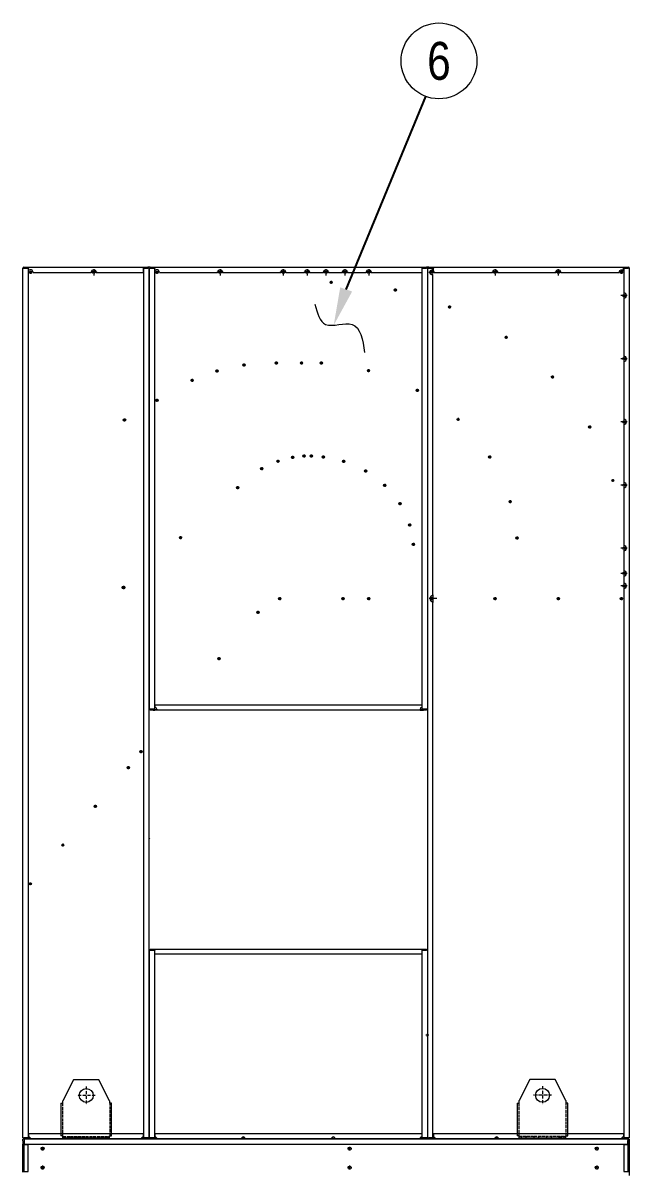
# Model space of a CAD drawing. Header units: millimetres. Extents: x -17070 to 42971, y -291348 to 40590.
# Drawn here: x -4110 to -1712, y -283669 to -279122 of the extents above; entities that cross this region are included whole.
import ezdxf
from ezdxf.enums import TextEntityAlignment as Align

# ---------------------------------------------------------------- set-up
doc = ezdxf.new("R2010")
doc.units = ezdxf.units.MM
doc.linetypes.add('DASHDOT', pattern=[18.5, 12, -3, 0.5, -3])
doc.linetypes.add('DASHED', pattern=[15, 12, -3])
doc.layers.add('냉각탑_dim', color=1, linetype='Continuous')
doc.layers.add('냉각탑_text', color=3, linetype='Continuous')
doc.styles.get("Standard").update_dxf_attribs({"font": 'arial.ttf'})

# ---------------------------------------------------------------- blocks, each defined once
blk = doc.blocks.new('457536')
at = {"color": 7, "lineweight": 5}
for p, q in [((114592.520962, 89152.297332), (114550.020962, 89069.297332)), ((114692.520962, 89152.297332), (114592.520962, 89152.297332)), ((114735.020962, 89069.297332), (114692.520962, 89152.297332)), ((114542.520962, 89059.297332), (114542.520962, 88929.797332)), ((114742.520962, 88929.797332), (114742.520962, 89059.297332)), ((114550.020962, 88922.297332), (114735.020962, 88922.297332))]:
    blk.add_line(p, q, dxfattribs=at)
at = {"color": 7, "linetype": 'DASHDOT', "lineweight": 5}
for p, q in [((114642.520962, 89126.047332), (114642.520962, 89054.547332)), ((114678.270962, 89090.297332), (114606.770962, 89090.297332))]:
    blk.add_line(p, q, dxfattribs=at)
at = {"color": 7, "lineweight": 5, "ltscale": 0.09375}
for p, q in [((114542.520962, 89059.297332), (114550.020962, 89059.297332)), ((114742.520962, 89059.297332), (114735.020962, 89059.297332)), ((114550.020962, 88929.797332), (114542.520962, 88929.797332)), ((114550.020962, 88922.297332), (114550.020962, 88929.797332)), ((114735.020962, 88929.797332), (114742.520962, 88929.797332)), ((114735.020962, 88922.297332), (114735.020962, 88929.797332))]:
    blk.add_line(p, q, dxfattribs=at)
at = {"color": 7, "linetype": 'DASHED', "lineweight": 5}
for p, q in [((114548.520962, 89059.297332), (114548.520962, 88929.797332)), ((114736.520962, 88929.797332), (114736.520962, 89059.297332)), ((114550.020962, 88928.297332), (114735.020962, 88928.297332))]:
    blk.add_line(p, q, dxfattribs=at)
at = {"color": 7, "lineweight": 5, "ltscale": 0.125}
for p, q in [((114550.020962, 89059.297332), (114550.020962, 89069.297332)), ((114735.020962, 89069.297332), (114735.020962, 89059.297332))]:
    blk.add_line(p, q, dxfattribs=at)
at = {"color": 7, "linetype": 'DASHED', "lineweight": 5, "ltscale": 0.075}
for p, q in [((114558.520962, 88928.297332), (114558.520962, 88922.297332)), ((114576.520962, 88928.297332), (114576.520962, 88922.297332)), ((114608.520962, 88928.297332), (114608.520962, 88922.297332)), ((114626.520962, 88928.297332), (114626.520962, 88922.297332)), ((114658.520962, 88928.297332), (114658.520962, 88922.297332)), ((114676.520962, 88928.297332), (114676.520962, 88922.297332)), ((114708.520962, 88928.297332), (114708.520962, 88922.297332)), ((114726.520962, 88928.297332), (114726.520962, 88922.297332))]:
    blk.add_line(p, q, dxfattribs=at)
at = {"color": 7, "lineweight": 5}
blk.add_circle((114642.520962, 89090.297332), 27.5, dxfattribs=at)

msp = doc.modelspace()

# ---------------------------------------------------------------- linework, layer by layer
at = {"color": 7, "lineweight": 20, "ltscale": 0.0875}
for p, q in [((-4110.2, -280092.1), (-4106.7, -280092.1)), ((-4088.2, -280088.6), (-4088.2, -280092.1)), ((-3634.2, -280088.6), (-3634.2, -280092.1)), ((-3612.2, -280092.1), (-3615.7, -280092.1)), ((-3610.2, -280092.1), (-3606.7, -280092.1)), ((-3588.2, -280088.6), (-3588.2, -280092.1)), ((-2532.2, -280088.6), (-2532.2, -280092.1)), ((-2510.2, -280092.1), (-2513.7, -280092.1)), ((-2508.2, -280092.1), (-2504.7, -280092.1)), ((-2486.2, -280088.6), (-2486.2, -280092.1)), ((-1734.2, -280088.6), (-1734.2, -280092.1)), ((-1712.2, -280092.1), (-1715.7, -280092.1)), ((-3610.2, -281837.1), (-3606.7, -281837.1)), ((-2510.2, -281837.1), (-2513.7, -281837.1)), ((-3610.2, -282790.1), (-3606.7, -282790.1)), ((-3588.2, -282786.6), (-3588.2, -282790.1)), ((-2532.2, -282786.6), (-2532.2, -282790.1)), ((-2510.2, -282790.1), (-2513.7, -282790.1)), ((-4110.2, -283533.1), (-4106.7, -283533.1)), ((-3612.2, -283533.1), (-3615.7, -283533.1)), ((-3610.2, -283533.1), (-3606.7, -283533.1)), ((-2510.2, -283533.1), (-2513.7, -283533.1)), ((-2508.2, -283533.1), (-2504.7, -283533.1)), ((-1712.2, -283533.1), (-1715.7, -283533.1))]:
    msp.add_line(p, q, dxfattribs=at)
at = {"color": 7, "lineweight": 20}
for p, q in [((-4110.2, -283533.1), (-4110.2, -280092.1)), ((-4090.2, -280092.1), (-4090.2, -283533.1)), ((-4088.2, -280088.6), (-3634.2, -280088.6)), ((-4070.2, -280108.6), (-3840.2, -280108.6)), ((-3820.2, -280108.6), (-3634.2, -280108.6)), ((-3632.2, -283533.1), (-3632.2, -280092.1)), ((-3612.2, -280092.1), (-3612.2, -283533.1)), ((-3610.2, -281837.1), (-3610.2, -280092.1)), ((-3590.2, -280092.1), (-3590.2, -281837.1)), ((-3588.2, -280088.6), (-2532.2, -280088.6)), ((-3570.2, -280108.6), (-3340.2, -280108.6)), ((-3320.2, -280108.6), (-3090.2, -280108.6)), ((-3070.2, -280108.6), (-2996.2, -280108.6)), ((-2976.2, -280108.6), (-2921.2, -280108.6)), ((-2901.2, -280108.6), (-2846.2, -280108.6)), ((-2826.2, -280108.6), (-2752.2, -280108.6)), ((-2732.2, -280108.6), (-2532.2, -280108.6)), ((-2530.2, -281837.1), (-2530.2, -280092.1)), ((-2510.2, -280092.1), (-2510.2, -281837.1)), ((-2508.2, -283533.1), (-2508.2, -280092.1)), ((-2488.2, -281387.6), (-2488.2, -280116.6)), ((-2486.2, -280088.6), (-1734.2, -280088.6)), ((-2483.2, -280108.6), (-2252.2, -280108.6)), ((-2232.2, -280108.6), (-2002.2, -280108.6)), ((-1982.2, -280108.6), (-1751.2, -280108.6)), ((-1732.2, -280092.1), (-1732.2, -280190.6)), ((-1712.2, -280092.1), (-1712.2, -283533.1)), ((-1732.2, -280210.6), (-1732.2, -280440.6)), ((-1732.2, -280460.6), (-1732.2, -280690.6)), ((-1732.2, -280710.6), (-1732.2, -280940.6)), ((-1732.2, -280960.6), (-1732.2, -281190.6)), ((-1732.2, -281210.6), (-1732.2, -281289.6)), ((-1732.2, -281309.6), (-1732.2, -281339.6)), ((-1732.2, -281359.6), (-1732.2, -283533.1)), ((-2488.2, -283533.1), (-2488.2, -281411.6)), ((-2530.2, -281820.6), (-3588.2, -281820.6)), ((-2526, -281840.6), (-3582, -281840.6)), ((-3610.2, -283533.1), (-3610.2, -282790.1)), ((-3590.2, -282790.1), (-3590.2, -283533.1)), ((-3588.2, -282786.6), (-2532.2, -282786.6)), ((-2530.2, -283533.1), (-2530.2, -282790.1)), ((-2510.2, -282790.1), (-2510.2, -283533.1)), ((-2532.2, -282806.6), (-3588.2, -282806.6)), ((-4088.2, -283516.6), (-3634.2, -283516.6)), ((-3588.2, -283516.6), (-2532.2, -283516.6)), ((-2486.2, -283516.6), (-1734.2, -283516.6)), ((-4110.2, -283558.6), (-1712.2, -283558.6)), ((-4110.2, -283666.6), (-4110.2, -283560.6)), ((-4107, -283560.6), (-4107, -283666.6)), ((-1716.9, -283538.6), (-4105.5, -283538.6)), ((-4105.5, -283558.6), (-1716.9, -283558.6)), ((-4090.2, -283666.6), (-4090.2, -283560.6)), ((-3641.2, -283536.6), (-4081.2, -283536.6)), ((-2920.2, -283537), (-4070.2, -283537)), ((-3245.2, -283536.6), (-3581.2, -283536.6)), ((-2889.2, -283536.6), (-3231.2, -283536.6)), ((-1752.2, -283537), (-2902.2, -283537)), ((-2539.2, -283536.6), (-2875.2, -283536.6)), ((-2243.2, -283536.6), (-2479.2, -283536.6)), ((-1991.2, -283536.6), (-2229.2, -283536.6)), ((-1741.2, -283536.6), (-1977.2, -283536.6)), ((-1732.2, -283560.6), (-1732.2, -283666.6)), ((-1715.4, -283666.6), (-1715.4, -283560.6)), ((-1712.2, -283560.6), (-1712.2, -283666.6)), ((-1712.2, -283666.6), (-1712.2, -283560.6))]:
    msp.add_line(p, q, dxfattribs=at)
at = {"color": 7, "lineweight": 20, "ltscale": 0.4625}
for p, q in [((-4106.7, -280088.6), (-4088.2, -280088.6)), ((-4088.2, -280090.6), (-4106.7, -280090.6)), ((-3634.2, -280088.6), (-3615.7, -280088.6)), ((-3615.7, -280090.6), (-3634.2, -280090.6)), ((-3606.7, -280088.6), (-3588.2, -280088.6)), ((-3588.2, -280090.6), (-3606.7, -280090.6)), ((-2532.2, -280088.6), (-2513.7, -280088.6)), ((-2513.7, -280090.6), (-2532.2, -280090.6)), ((-2504.7, -280088.6), (-2486.2, -280088.6)), ((-2486.2, -280090.6), (-2504.7, -280090.6)), ((-1734.2, -280088.6), (-1715.7, -280088.6)), ((-1715.7, -280090.6), (-1734.2, -280090.6)), ((-3606.7, -282786.6), (-3588.2, -282786.6)), ((-3588.2, -282788.6), (-3606.7, -282788.6)), ((-2532.2, -282786.6), (-2513.7, -282786.6)), ((-2513.7, -282788.6), (-2532.2, -282788.6))]:
    msp.add_line(p, q, dxfattribs=at)
at = {"color": 7, "lineweight": 20, "ltscale": 0.05}
for p, q in [((-4106.7, -280088.6), (-4106.7, -280090.6)), ((-3615.7, -280088.6), (-3615.7, -280090.6)), ((-3606.7, -280088.6), (-3606.7, -280090.6)), ((-2513.7, -280088.6), (-2513.7, -280090.6)), ((-2504.7, -280088.6), (-2504.7, -280090.6)), ((-1715.7, -280088.6), (-1715.7, -280090.6)), ((-3610.2, -280128.6), (-3612.2, -280128.6)), ((-3610.2, -280128.6), (-3612.2, -280128.6)), ((-2508.2, -280128.6), (-2510.2, -280128.6)), ((-2508.2, -280128.6), (-2510.2, -280128.6)), ((-2510.2, -281346.6), (-2508.2, -281346.6)), ((-2508.2, -281374.6), (-2510.2, -281374.6)), ((-2508.2, -281376.6), (-2510.2, -281376.6)), ((-2508.2, -281378.6), (-2510.2, -281378.6)), ((-2508.2, -281420.6), (-2510.2, -281420.6)), ((-2510.2, -281498.2), (-2508.2, -281498.2)), ((-2510.2, -281500.2), (-2508.2, -281500.2)), ((-2508.2, -281502.2), (-2510.2, -281502.2)), ((-2508.2, -281503.8), (-2510.2, -281503.8)), ((-3606.7, -281840.6), (-3606.7, -281838.6)), ((-3594.4, -281840.6), (-3594.4, -281838.6)), ((-3582, -281840.6), (-3582, -281838.6)), ((-2538.4, -281840.6), (-2538.4, -281838.6)), ((-2526, -281840.6), (-2526, -281838.6)), ((-2513.7, -281840.6), (-2513.7, -281838.6)), ((-3606.7, -282786.6), (-3606.7, -282788.6)), ((-2513.7, -282786.6), (-2513.7, -282788.6)), ((-3610.2, -283211.6), (-3612.2, -283211.6)), ((-3610.2, -283211.6), (-3612.2, -283211.6)), ((-2508.2, -283211.6), (-2510.2, -283211.6)), ((-2508.2, -283211.6), (-2510.2, -283211.6)), ((-3612.2, -283231.6), (-3610.2, -283231.6)), ((-3612.2, -283232), (-3610.2, -283232)), ((-2510.2, -283231.6), (-2508.2, -283231.6)), ((-2510.2, -283231.6), (-2508.2, -283231.6)), ((-2510.2, -283232), (-2508.2, -283232)), ((-3610.2, -283341.6), (-3612.2, -283341.6)), ((-3610.2, -283341.6), (-3612.2, -283341.6)), ((-3610.2, -283342), (-3612.2, -283342)), ((-2508.2, -283341.6), (-2510.2, -283341.6)), ((-2508.2, -283341.6), (-2510.2, -283341.6)), ((-2508.2, -283342), (-2510.2, -283342)), ((-3612.2, -283362), (-3610.2, -283362)), ((-2510.2, -283362), (-2508.2, -283362)), ((-4110.2, -283560.6), (-4110.2, -283558.6)), ((-4107, -283560.6), (-4107, -283558.6)), ((-4107, -283560.6), (-4107, -283558.6)), ((-4106.7, -283536.6), (-4106.7, -283534.6)), ((-4095.2, -283536.6), (-4095.2, -283534.6)), ((-3627.2, -283536.6), (-3627.2, -283534.6)), ((-3615.7, -283536.6), (-3615.7, -283534.6)), ((-3606.7, -283536.6), (-3606.7, -283534.6)), ((-3595.2, -283536.6), (-3595.2, -283534.6)), ((-2525.2, -283536.6), (-2525.2, -283534.6)), ((-2513.7, -283536.6), (-2513.7, -283534.6)), ((-2504.7, -283536.6), (-2504.7, -283534.6)), ((-2493.2, -283536.6), (-2493.2, -283534.6)), ((-1727.2, -283536.6), (-1727.2, -283534.6)), ((-1715.7, -283536.6), (-1715.7, -283534.6)), ((-1715.4, -283558.6), (-1715.4, -283560.6)), ((-1712.2, -283560.6), (-1712.2, -283558.6)), ((-4110.2, -283668.6), (-4110.2, -283666.6)), ((-4107, -283668.6), (-4107, -283666.6)), ((-4107, -283668.6), (-4107, -283666.6)), ((-1715.4, -283666.6), (-1715.4, -283668.6)), ((-1712.2, -283668.6), (-1712.2, -283666.6))]:
    msp.add_line(p, q, dxfattribs=at)
at = {"color": 7, "lineweight": 20, "ltscale": 0.0375}
for p, q in [((-4106.7, -280090.6), (-4106.7, -280092.1)), ((-3615.7, -280090.6), (-3615.7, -280092.1)), ((-3606.7, -280092.1), (-3606.7, -280090.6)), ((-2513.7, -280092.1), (-2513.7, -280090.6)), ((-2504.7, -280090.6), (-2504.7, -280092.1)), ((-1715.7, -280090.6), (-1715.7, -280092.1)), ((-3606.7, -281837.1), (-3606.7, -281838.6)), ((-2513.7, -281837.1), (-2513.7, -281838.6)), ((-3606.7, -282788.6), (-3606.7, -282790.1)), ((-2513.7, -282788.6), (-2513.7, -282790.1)), ((-4106.7, -283534.6), (-4106.7, -283533.1)), ((-3615.7, -283534.6), (-3615.7, -283533.1)), ((-3606.7, -283534.6), (-3606.7, -283533.1)), ((-2513.7, -283534.6), (-2513.7, -283533.1)), ((-2504.7, -283534.6), (-2504.7, -283533.1)), ((-1715.7, -283534.6), (-1715.7, -283533.1)), ((-4107, -283560.6), (-4105.5, -283560.6)), ((-1715.4, -283560.6), (-1716.9, -283560.6))]:
    msp.add_line(p, q, dxfattribs=at)
at = {"color": 7, "lineweight": 20, "ltscale": 0.4125}
for p, q in [((-4106.7, -280092.1), (-4090.2, -280092.1)), ((-3634.2, -280092.1), (-3634.2, -280108.6)), ((-3632.2, -280092.1), (-3615.7, -280092.1)), ((-3606.7, -280092.1), (-3590.2, -280092.1)), ((-2532.2, -280092.1), (-2532.2, -280108.6)), ((-2530.2, -280092.1), (-2513.7, -280092.1)), ((-2504.7, -280092.1), (-2488.2, -280092.1)), ((-1732.2, -280092.1), (-1715.7, -280092.1)), ((-3590.2, -281837.1), (-3606.7, -281837.1)), ((-2513.7, -281837.1), (-2530.2, -281837.1)), ((-3606.7, -282790.1), (-3590.2, -282790.1)), ((-3588.2, -282806.6), (-3588.2, -282790.1)), ((-2532.2, -282790.1), (-2532.2, -282806.6)), ((-2530.2, -282790.1), (-2513.7, -282790.1)), ((-4090.2, -283533.1), (-4106.7, -283533.1)), ((-3615.7, -283533.1), (-3632.2, -283533.1)), ((-3590.2, -283533.1), (-3606.7, -283533.1)), ((-2513.7, -283533.1), (-2530.2, -283533.1)), ((-2488.2, -283533.1), (-2504.7, -283533.1)), ((-1715.7, -283533.1), (-1732.2, -283533.1))]:
    msp.add_line(p, q, dxfattribs=at)
at = {"color": 7, "lineweight": 20, "ltscale": 0.2625}
for p, q in [((-4088.2, -280102.6), (-4088.2, -280092.1)), ((-3588.2, -280102.6), (-3588.2, -280092.1))]:
    msp.add_line(p, q, dxfattribs=at)
at = {"color": 7, "linetype": 'DASHDOT', "lineweight": 20, "ltscale": 0.2925}
for p, q in [((-4074.3, -280108.6), (-4086, -280108.6)), ((-3574.3, -280108.6), (-3586, -280108.6)), ((-3230.1, -280474.9), (-3241.8, -280474.9)), ((-3102.3, -280467.3), (-3114, -280467.3)), ((-3337, -280498.8), (-3348.7, -280498.8)), ((-3435, -280535.9), (-3446.7, -280535.9)), ((-3574.6, -280615.4), (-3586.3, -280615.4)), ((-3037.7, -280840.8), (-3049.4, -280840.8)), ((-3095.3, -280855.8), (-3107, -280855.8)), ((-3255.4, -280960.3), (-3267.1, -280960.3)), ((-3480.9, -281158), (-3492.6, -281158)), ((-3088.3, -281399.6), (-3100, -281399.6)), ((-3174.8, -281453.6), (-3186.5, -281453.6)), ((-3329.1, -281637.5), (-3340.8, -281637.5)), ((-3637.6, -282005.2), (-3649.3, -282005.2)), ((-3687.5, -282068.6), (-3699.2, -282068.6)), ((-3818.1, -282221.9), (-3829.8, -282221.9)), ((-3946.6, -282375.1), (-3958.3, -282375.1)), ((-4075.2, -282528.3), (-4086.9, -282528.3)), ((-2510.3, -283121.6), (-2510.3, -283133.3))]:
    msp.add_line(p, q, dxfattribs=at)
at = {"color": 7, "linetype": 'DASHDOT', "lineweight": 20, "ltscale": 0.292505}
for p, q in [((-4080.2, -280102.7), (-4080.2, -280114.4)), ((-3580.2, -280102.7), (-3580.2, -280114.4)), ((-1742.2, -280102.7), (-1742.2, -280114.4)), ((-2890.8, -280142.7), (-2890.8, -280154.4)), ((-2550.3, -280569.2), (-2550.3, -280580.9)), ((-2388.3, -280684.9), (-2388.3, -280696.6)), ((-1867.7, -280714.2), (-1867.7, -280725.9)), ((-2841.8, -280850.5), (-2841.8, -280862.2)), ((-2155.1, -281153.7), (-2155.1, -281165.4)), ((-2565.5, -281178.7), (-2565.5, -281190.4)), ((-3094.2, -281393.7), (-3094.2, -281405.4)), ((-2844.2, -281393.7), (-2844.2, -281405.4)), ((-2742.2, -281393.7), (-2742.2, -281405.4)), ((-2492.2, -281393.7), (-2492.2, -281405.4)), ((-2242.2, -281393.7), (-2242.2, -281405.4)), ((-1992.2, -281393.7), (-1992.2, -281405.4)), ((-1742.2, -281393.7), (-1742.2, -281405.4)), ((-3180.7, -281447.7), (-3180.7, -281459.4))]:
    msp.add_line(p, q, dxfattribs=at)
at = {"color": 7, "linetype": 'DASHDOT', "lineweight": 20}
for p, q in [((-3817.2, -280108.6), (-3843.2, -280108.6)), ((-3830.2, -280095.6), (-3830.2, -280121.6)), ((-3317.2, -280108.6), (-3343.2, -280108.6)), ((-3330.2, -280095.6), (-3330.2, -280121.6)), ((-3067.2, -280108.6), (-3093.2, -280108.6)), ((-3080.2, -280095.6), (-3080.2, -280121.6)), ((-2973.2, -280108.6), (-2999.2, -280108.6)), ((-2986.2, -280095.6), (-2986.2, -280121.6)), ((-2898.2, -280108.6), (-2924.2, -280108.6)), ((-2911.2, -280095.6), (-2911.2, -280121.6)), ((-2823.2, -280108.6), (-2849.2, -280108.6)), ((-2836.2, -280095.6), (-2836.2, -280121.6)), ((-2729.2, -280108.6), (-2755.2, -280108.6)), ((-2742.2, -280095.6), (-2742.2, -280121.6)), ((-2480.5, -280108.6), (-2503.9, -280108.6)), ((-2492.2, -280096.9), (-2492.2, -280120.3)), ((-2229.2, -280108.6), (-2255.2, -280108.6)), ((-2242.2, -280095.6), (-2242.2, -280121.6)), ((-1979.2, -280108.6), (-2005.2, -280108.6)), ((-1992.2, -280095.6), (-1992.2, -280121.6)), ((-1719.2, -280200.6), (-1745.2, -280200.6)), ((-1732.2, -280187.6), (-1732.2, -280213.6)), ((-1732.2, -280437.6), (-1732.2, -280463.6)), ((-1719.2, -280450.6), (-1745.2, -280450.6)), ((-1719.2, -280700.6), (-1745.2, -280700.6)), ((-1732.2, -280687.6), (-1732.2, -280713.6)), ((-1732.2, -280937.6), (-1732.2, -280963.6)), ((-1719.2, -280950.6), (-1745.2, -280950.6)), ((-1719.2, -281200.6), (-1745.2, -281200.6)), ((-1732.2, -281187.6), (-1732.2, -281213.6)), ((-1719.2, -281299.6), (-1745.2, -281299.6)), ((-1732.2, -281286.6), (-1732.2, -281312.6)), ((-1719.2, -281349.6), (-1745.2, -281349.6)), ((-1732.2, -281336.6), (-1732.2, -281362.6)), ((-2488.2, -281384), (-2488.2, -281415.2)), ((-2472.6, -281399.6), (-2503.8, -281399.6))]:
    msp.add_line(p, q, dxfattribs=at)
at = {"color": 7, "lineweight": 20, "ltscale": 0.224999}
for p, q in [((-3606.7, -280088.6), (-3615.7, -280088.6)), ((-2504.7, -280088.6), (-2513.7, -280088.6))]:
    msp.add_line(p, q, dxfattribs=at)
at = {"color": 7, "lineweight": 20, "ltscale": 0.13954}
msp.add_line((-3077.4, -280109.7), (-3083, -280109.7), dxfattribs=at)
at = {"color": 7, "lineweight": 20, "ltscale": 0.065314}
msp.add_line((-3078.9, -280111.3), (-3081.5, -280111.3), dxfattribs=at)
at = {"color": 7, "lineweight": 20, "ltscale": 0.074833}
msp.add_line((-2913.8, -280110), (-2913.8, -280107.1), dxfattribs=at)
at = {"color": 7, "lineweight": 20, "ltscale": 0.210944}
msp.add_line((-2488.2, -280100.5), (-2488.2, -280092.1), dxfattribs=at)
at = {"color": 7, "lineweight": 20, "ltscale": 0.244795}
msp.add_line((-2486.2, -280101.8), (-2486.2, -280092.1), dxfattribs=at)
at = {"color": 7, "linetype": 'DASHDOT', "lineweight": 20, "ltscale": 0.292499}
for p, q in [((-1736.3, -280108.6), (-1748, -280108.6)), ((-2631.2, -280178.4), (-2642.9, -280178.4)), ((-2637, -280172.5), (-2637, -280184.2)), ((-2416.5, -280245.2), (-2428.2, -280245.2)), ((-2422.4, -280239.3), (-2422.4, -280251)), ((-2192.4, -280366.2), (-2204.1, -280366.2)), ((-2198.3, -280360.4), (-2198.3, -280372.1)), ((-3236, -280469.1), (-3236, -280480.8)), ((-3108.2, -280461.4), (-3108.2, -280473.1)), ((-3002.3, -280467.3), (-3014, -280467.3)), ((-3008.2, -280461.4), (-3008.2, -280473.1)), ((-2923.8, -280467.3), (-2935.5, -280467.3)), ((-2929.7, -280461.4), (-2929.7, -280473.1)), ((-3440.8, -280530.1), (-3440.8, -280541.8)), ((-3342.9, -280492.9), (-3342.9, -280504.6)), ((-2737.2, -280498), (-2748.9, -280498)), ((-2743.1, -280492.2), (-2743.1, -280503.9)), ((-2009.2, -280522.4), (-2020.9, -280522.4)), ((-2015, -280516.6), (-2015, -280528.3)), ((-2544.5, -280575.1), (-2556.2, -280575.1)), ((-3580.4, -280609.6), (-3580.4, -280621.3)), ((-1861.8, -280720.1), (-1873.5, -280720.1)), ((-3101.2, -280850), (-3101.2, -280861.7)), ((-3043.5, -280835), (-3043.5, -280846.7)), ((-2992.3, -280835.3), (-3004, -280835.3)), ((-2998.2, -280829.4), (-2998.2, -280841.1)), ((-2963.8, -280835.3), (-2975.5, -280835.3)), ((-2969.7, -280829.4), (-2969.7, -280841.1)), ((-2921.8, -280832.9), (-2921.8, -280844.6)), ((-2257.6, -280839.3), (-2269.3, -280839.3)), ((-2263.4, -280833.4), (-2263.4, -280845.1)), ((-3159.8, -280885.5), (-3171.5, -280885.5)), ((-3165.7, -280879.6), (-3165.7, -280891.3)), ((-2754.6, -280888.4), (-2754.6, -280900.1)), ((-1770.4, -280932.2), (-1782.1, -280932.2)), ((-1776.2, -280926.4), (-1776.2, -280938.1)), ((-3261.2, -280954.4), (-3261.2, -280966.1)), ((-2678.7, -280945), (-2678.7, -280956.7)), ((-2618.7, -281017.7), (-2618.7, -281029.4)), ((-2176.6, -281016.3), (-2188.3, -281016.3)), ((-2182.4, -281010.4), (-2182.4, -281022.1)), ((-2573.8, -281108.7), (-2585.5, -281108.7)), ((-2579.7, -281102.9), (-2579.7, -281114.6)), ((-3486.8, -281152.2), (-3486.8, -281163.9)), ((-2149.2, -281159.6), (-2160.9, -281159.6)), ((-2559.6, -281184.6), (-2571.3, -281184.6)), ((-2838.3, -281399.6), (-2850, -281399.6)), ((-2736.3, -281399.6), (-2748, -281399.6)), ((-2486.3, -281399.6), (-2498, -281399.6)), ((-2236.3, -281399.6), (-2248, -281399.6)), ((-1986.3, -281399.6), (-1998, -281399.6)), ((-1736.3, -281399.6), (-1748, -281399.6)), ((-3335, -281631.6), (-3335, -281643.3)), ((-3643.5, -281999.3), (-3643.5, -282011)), ((-3693.4, -282062.7), (-3693.4, -282074.4)), ((-3952.5, -282369.2), (-3952.5, -282380.9)), ((-2504.5, -283127.4), (-2516.2, -283127.4))]:
    msp.add_line(p, q, dxfattribs=at)
at = {"color": 7, "lineweight": 20, "ltscale": 0.309422}
msp.add_line((-1734.2, -280104.4), (-1734.2, -280092.1), dxfattribs=at)
at = {"lineweight": 20}
for p in [(-1715.7, -280088.6), (-1712.2, -280092.1)]:
    msp.add_line(p, (-1712.2, -280088.6), dxfattribs=at)
at = {"color": 7, "linetype": 'DASHDOT', "lineweight": 20, "ltscale": 0.292502}
for p, q in [((-2884.9, -280148.6), (-2896.6, -280148.6)), ((-2382.5, -280690.8), (-2394.2, -280690.8)), ((-2916, -280838.8), (-2927.7, -280838.8)), ((-2836, -280856.3), (-2847.7, -280856.3)), ((-2748.8, -280894.3), (-2760.5, -280894.3)), ((-2672.8, -280950.9), (-2684.5, -280950.9)), ((-2612.8, -281023.5), (-2624.5, -281023.5)), ((-3824, -282216), (-3824, -282227.7)), ((-4081.1, -282522.4), (-4081.1, -282534.1))]:
    msp.add_line(p, q, dxfattribs=at)
at = {"color": 7, "lineweight": 20, "ltscale": 0.05367}
for p, q in [((-2510.2, -280189.5), (-2508.2, -280190.2)), ((-2508.2, -280233.2), (-2510.2, -280232.4))]:
    msp.add_line(p, q, dxfattribs=at)
at = {"color": 7, "lineweight": 20, "ltscale": 0.057149}
for p, q in [((-2510.2, -280574.5), (-2508.2, -280575.6)), ((-2508.2, -280621.3), (-2510.2, -280620.2))]:
    msp.add_line(p, q, dxfattribs=at)
at = {"color": 7, "lineweight": 20, "ltscale": 0.058406}
for p, q in [((-3612.2, -280611.2), (-3610.2, -280610)), ((-3610.2, -280656.8), (-3612.2, -280658)), ((-3610.2, -280656.8), (-3612.2, -280658))]:
    msp.add_line(p, q, dxfattribs=at)
at = {"color": 7, "linetype": 'DASHDOT', "lineweight": 20, "ltscale": 0.325}
for p, q in [((-3702.3, -280692.9), (-3715.3, -280692.9)), ((-3708.8, -280686.4), (-3708.8, -280699.4)), ((-3712.3, -281349.3), (-3712.3, -281362.3)), ((-3705.8, -281355.8), (-3718.8, -281355.8))]:
    msp.add_line(p, q, dxfattribs=at)
at = {"color": 7, "lineweight": 20, "ltscale": 0.066501}
for p, q in [((-3610.2, -281239.7), (-3612.2, -281241.4)), ((-3610.2, -281292.9), (-3612.2, -281294.6)), ((-3610.2, -281292.9), (-3612.2, -281294.6))]:
    msp.add_line(p, q, dxfattribs=at)
at = {"color": 7, "linetype": 'DASHDOT', "lineweight": 20, "ltscale": 0.195}
for p, q in [((-3176.8, -281453.6), (-3184.6, -281453.6)), ((-3331, -281637.4), (-3338.8, -281637.4)), ((-3639.6, -282005.1), (-3647.4, -282005.1)), ((-3691.5, -282068.6), (-3699.3, -282068.6)), ((-3820.1, -282221.8), (-3827.9, -282221.8)), ((-3948.6, -282375), (-3956.4, -282375)), ((-4077.2, -282528.2), (-4085, -282528.2))]:
    msp.add_line(p, q, dxfattribs=at)
at = {"color": 7, "linetype": 'DASHDOT', "lineweight": 20, "ltscale": 0.195001}
for p, q in [((-3180.7, -281449.7), (-3180.7, -281457.5)), ((-3334.9, -281633.5), (-3334.9, -281641.3)), ((-3643.5, -282001.2), (-3643.5, -282009)), ((-3952.5, -282371.1), (-3952.5, -282378.9)), ((-4081.1, -282524.3), (-4081.1, -282532.1))]:
    msp.add_line(p, q, dxfattribs=at)
at = {"color": 7, "lineweight": 20, "ltscale": 0.307899}
for p, q in [((-3606.7, -281838.6), (-3594.4, -281838.6)), ((-3594.4, -281840.6), (-3606.7, -281840.6)), ((-2526, -281838.6), (-2513.7, -281838.6)), ((-2513.7, -281840.6), (-2526, -281840.6))]:
    msp.add_line(p, q, dxfattribs=at)
at = {"color": 7, "lineweight": 20, "ltscale": 0.154601}
for p, q in [((-3594.4, -281838.6), (-3582, -281838.6)), ((-3594.4, -281840.6), (-3588.2, -281840.6)), ((-3582, -281840.6), (-3588.2, -281840.6)), ((-2538.4, -281838.6), (-2532.2, -281838.6)), ((-2538.4, -281840.6), (-2532.2, -281840.6)), ((-2532.2, -281838.6), (-2526, -281838.6)), ((-2532.2, -281840.6), (-2526, -281840.6))]:
    msp.add_line(p, q, dxfattribs=at)
at = {"color": 7, "lineweight": 20, "ltscale": 0.2375}
for p, q in [((-3588.2, -281820.6), (-3588.2, -281830.1)), ((-2532.2, -281820.6), (-2532.2, -281830.1))]:
    msp.add_line(p, q, dxfattribs=at)
at = {"color": 7, "linetype": 'DASHDOT', "lineweight": 20, "ltscale": 0.194998}
for p, q in [((-3695.4, -282064.7), (-3695.4, -282072.5)), ((-3824, -282217.9), (-3824, -282225.7))]:
    msp.add_line(p, q, dxfattribs=at)
at = {"color": 7, "lineweight": 20, "ltscale": 0.050782}
msp.add_line((-3609.1, -282348.5), (-3608.8, -282346.5), dxfattribs=at)
at = {"color": 7, "lineweight": 20, "ltscale": 0.319497}
for p, q in [((-4088.2, -283516.6), (-4088.2, -283529.3)), ((-3634.2, -283516.6), (-3634.2, -283529.3)), ((-3588.2, -283516.6), (-3588.2, -283529.3)), ((-2532.2, -283516.6), (-2532.2, -283529.3)), ((-2486.2, -283516.6), (-2486.2, -283529.3)), ((-1734.2, -283516.6), (-1734.2, -283529.3))]:
    msp.add_line(p, q, dxfattribs=at)
at = {"color": 7, "lineweight": 20, "ltscale": 0.1175}
for p, q in [((-4105.5, -283538.6), (-4110.2, -283538.6)), ((-4105.5, -283538.6), (-4105.5, -283543.3)), ((-1712.2, -283538.6), (-1716.9, -283538.6)), ((-1716.9, -283538.6), (-1716.9, -283543.3)), ((-4110.2, -283666.6), (-4105.5, -283666.6)), ((-1712.2, -283666.6), (-1716.9, -283666.6))]:
    msp.add_line(p, q, dxfattribs=at)
at = {"color": 7, "lineweight": 20, "ltscale": 0.16}
for p, q in [((-4110.2, -283545), (-4110.2, -283538.6)), ((-1712.2, -283538.6), (-1712.2, -283545))]:
    msp.add_line(p, q, dxfattribs=at)
at = {"color": 7, "lineweight": 20, "ltscale": 0.34}
for p, q in [((-4110.2, -283545), (-4110.2, -283558.6)), ((-1712.2, -283558.6), (-1712.2, -283545))]:
    msp.add_line(p, q, dxfattribs=at)
at = {"color": 7, "lineweight": 20, "ltscale": 0.08}
for p, q in [((-4110.2, -283560.6), (-4107, -283560.6)), ((-1715.4, -283560.6), (-1712.2, -283560.6)), ((-4107, -283666.6), (-4110.2, -283666.6)), ((-1712.2, -283666.6), (-1715.4, -283666.6))]:
    msp.add_line(p, q, dxfattribs=at)
at = {"color": 7, "lineweight": 20, "ltscale": 0.2875}
for p, q in [((-4106.7, -283534.6), (-4095.2, -283534.6)), ((-4095.2, -283536.6), (-4106.7, -283536.6)), ((-3627.2, -283534.6), (-3615.7, -283534.6)), ((-3615.7, -283536.6), (-3627.2, -283536.6)), ((-3606.7, -283534.6), (-3595.2, -283534.6)), ((-3595.2, -283536.6), (-3606.7, -283536.6)), ((-2525.2, -283534.6), (-2513.7, -283534.6)), ((-2513.7, -283536.6), (-2525.2, -283536.6)), ((-2504.7, -283534.6), (-2493.2, -283534.6)), ((-2493.2, -283536.6), (-2504.7, -283536.6)), ((-1727.2, -283534.6), (-1715.7, -283534.6)), ((-1715.7, -283536.6), (-1727.2, -283536.6))]:
    msp.add_line(p, q, dxfattribs=at)
at = {"color": 7, "lineweight": 20, "ltscale": 0.3825}
for p, q in [((-4105.5, -283543.3), (-4105.5, -283558.6)), ((-4090.2, -283560.6), (-4105.5, -283560.6)), ((-1716.9, -283560.6), (-1732.2, -283560.6)), ((-1716.9, -283558.6), (-1716.9, -283543.3)), ((-4105.5, -283666.6), (-4090.2, -283666.6)), ((-1732.2, -283666.6), (-1716.9, -283666.6))]:
    msp.add_line(p, q, dxfattribs=at)
at = {"color": 7, "lineweight": 20, "ltscale": 0.175}
for p, q in [((-4095.2, -283534.6), (-4088.2, -283534.6)), ((-4095.2, -283536.6), (-4088.2, -283536.6)), ((-4081.2, -283536.6), (-4088.2, -283536.6)), ((-3641.2, -283536.6), (-3634.2, -283536.6)), ((-3634.2, -283534.6), (-3627.2, -283534.6)), ((-3634.2, -283536.6), (-3627.2, -283536.6)), ((-3595.2, -283534.6), (-3588.2, -283534.6)), ((-3595.2, -283536.6), (-3588.2, -283536.6)), ((-3581.2, -283536.6), (-3588.2, -283536.6)), ((-3231.2, -283536.6), (-3245.2, -283536.6)), ((-2889.2, -283536.6), (-2882.2, -283536.6)), ((-2882.2, -283536.6), (-2875.2, -283536.6)), ((-2539.2, -283536.6), (-2532.2, -283536.6)), ((-2532.2, -283534.6), (-2525.2, -283534.6)), ((-2532.2, -283536.6), (-2525.2, -283536.6)), ((-2493.2, -283534.6), (-2486.2, -283534.6)), ((-2493.2, -283536.6), (-2486.2, -283536.6)), ((-2479.2, -283536.6), (-2486.2, -283536.6)), ((-2243.2, -283536.6), (-2236.2, -283536.6)), ((-2229.2, -283536.6), (-2236.2, -283536.6)), ((-1991.2, -283536.6), (-1977.2, -283536.6)), ((-1741.2, -283536.6), (-1727.2, -283536.6)), ((-1734.2, -283534.6), (-1727.2, -283534.6))]:
    msp.add_line(p, q, dxfattribs=at)
at = {"color": 7, "lineweight": 20, "ltscale": 0.164795}
for p, q in [((-4081.6, -283534.6), (-4088.2, -283534.6)), ((-3640.8, -283534.6), (-3634.2, -283534.6)), ((-3581.6, -283534.6), (-3588.2, -283534.6)), ((-3238.2, -283534.6), (-3244.8, -283534.6)), ((-3231.6, -283534.6), (-3238.2, -283534.6)), ((-2888.8, -283534.6), (-2882.2, -283534.6)), ((-2882.2, -283534.6), (-2875.6, -283534.6)), ((-2538.8, -283534.6), (-2532.2, -283534.6)), ((-2479.6, -283534.6), (-2486.2, -283534.6)), ((-2242.8, -283534.6), (-2236.2, -283534.6)), ((-2229.6, -283534.6), (-2236.2, -283534.6)), ((-1990.8, -283534.6), (-1984.2, -283534.6)), ((-1984.2, -283534.6), (-1977.6, -283534.6)), ((-1740.8, -283534.6), (-1734.2, -283534.6))]:
    msp.add_line(p, q, dxfattribs=at)
at = {"color": 7, "lineweight": 20, "ltscale": 0.04}
for p, q in [((-4070.2, -283538.6), (-4070.2, -283537)), ((-2920.2, -283538.6), (-2920.2, -283537)), ((-2902.2, -283538.6), (-2902.2, -283537)), ((-1752.2, -283538.6), (-1752.2, -283537))]:
    msp.add_line(p, q, dxfattribs=at)
at = {"color": 7, "linetype": 'DASHDOT', "lineweight": 20, "ltscale": 0.39}
for p, q in [((-4024.9, -283576.1), (-4040.5, -283576.1)), ((-4032.7, -283568.3), (-4032.7, -283583.9)), ((-2817.7, -283568.3), (-2817.7, -283583.9)), ((-1839.7, -283568.3), (-1839.7, -283583.9)), ((-4024.9, -283651.1), (-4040.5, -283651.1)), ((-4032.7, -283643.3), (-4032.7, -283658.9)), ((-2817.7, -283643.3), (-2817.7, -283658.9)), ((-1839.7, -283643.3), (-1839.7, -283658.9))]:
    msp.add_line(p, q, dxfattribs=at)
at = {"color": 7, "lineweight": 20, "ltscale": 0.45}
msp.add_line((-2920.2, -283537), (-2902.2, -283537), dxfattribs=at)
at = {"color": 7, "linetype": 'DASHDOT', "lineweight": 20, "ltscale": 0.389999}
for p, q in [((-2809.9, -283576.1), (-2825.5, -283576.1)), ((-2809.9, -283651.1), (-2825.5, -283651.1))]:
    msp.add_line(p, q, dxfattribs=at)
at = {"color": 7, "linetype": 'DASHDOT', "lineweight": 20, "ltscale": 0.389996}
for p, q in [((-1831.9, -283576.1), (-1847.5, -283576.1)), ((-1831.9, -283651.1), (-1847.5, -283651.1))]:
    msp.add_line(p, q, dxfattribs=at)
at = {"color": 7, "lineweight": 20, "ltscale": 0.010005}
for p, q in [((-1847.2, -283537), (-1847.2, -283536.6)), ((-1796.7, -283537), (-1796.7, -283536.6)), ((-1782.7, -283537), (-1782.7, -283536.6))]:
    msp.add_line(p, q, dxfattribs=at)
at = {"color": 7, "lineweight": 20, "ltscale": 0.250004}
msp.add_line((-1742.2, -283537), (-1752.2, -283537), dxfattribs=at)
at = {"color": 7, "lineweight": 20, "ltscale": 0.25}
msp.add_line((-1732.2, -283537), (-1742.2, -283537), dxfattribs=at)
at = {"color": 7, "lineweight": 20, "ltscale": 0.01}
msp.add_line((-1732.2, -283537), (-1732.2, -283536.6), dxfattribs=at)
at = {"color": 7, "lineweight": 20, "ltscale": 0.39}
for p, q in [((-1712.2, -283545), (-1712.2, -283560.6)), ((-1712.2, -283666.6), (-1712.2, -283682.2))]:
    msp.add_line(p, q, dxfattribs=at)
at = {"color": 7, "lineweight": 20, "ltscale": 0.000462809}
msp.add_line((-1712.2, -283548.1), (-1712.2, -283548.1), dxfattribs=at)
at = {"color": 7, "lineweight": 20}
for centre, radius in [((-4080.2, -280108.6), 4.5), ((-4080.2, -280108.6), 3), ((-3830.2, -280108.6), 4.5), ((-3830.2, -280108.6), 3), ((-3580.2, -280108.6), 4.5), ((-3580.2, -280108.6), 3), ((-3330.2, -280108.6), 4.5), ((-3330.2, -280108.6), 3), ((-3080.2, -280108.6), 4.5), ((-3080.2, -280108.6), 3), ((-2986.2, -280108.6), 4.5), ((-2986.2, -280108.6), 3), ((-2911.2, -280108.6), 4.5), ((-2911.2, -280108.6), 3), ((-2836.2, -280108.6), 4.5), ((-2836.2, -280108.6), 3.3), ((-2742.2, -280108.6), 4.5), ((-2742.2, -280108.6), 3), ((-2492.2, -280108.6), 4.5), ((-2492.2, -280108.6), 3), ((-2242.2, -280108.6), 4.5), ((-2242.2, -280108.6), 3), ((-1992.2, -280108.6), 4.5), ((-1992.2, -280108.6), 3), ((-1742.2, -280108.6), 4.5), ((-1742.2, -280108.6), 3), ((-2890.8, -280148.6), 4.5), ((-2890.8, -280148.6), 3), ((-2637, -280178.4), 4.5), ((-2637, -280178.4), 3), ((-1732.2, -280200.6), 4.5), ((-1732.2, -280200.6), 3), ((-2422.4, -280245.2), 4.5), ((-2422.4, -280245.2), 3), ((-2198.3, -280366.2), 4.5), ((-2198.3, -280366.2), 3), ((-3236, -280474.9), 4.5), ((-3236, -280474.9), 3), ((-3108.2, -280467.3), 4.5), ((-3108.2, -280467.3), 3), ((-3008.2, -280467.3), 4.5), ((-3008.2, -280467.3), 3), ((-2929.7, -280467.3), 4.5), ((-2929.7, -280467.3), 3), ((-1732.2, -280450.6), 4.5), ((-1732.2, -280450.6), 3), ((-3440.8, -280535.9), 4.5), ((-3342.9, -280498.8), 4.5), ((-3342.9, -280498.8), 3), ((-2743.1, -280498), 4.5), ((-2743.1, -280498), 3), ((-2015, -280522.4), 4.5), ((-2015, -280522.4), 3), ((-3440.8, -280535.9), 3), ((-2550.3, -280575.1), 4.5), ((-2550.3, -280575.1), 3), ((-3580.4, -280615.4), 4.5), ((-3580.4, -280615.4), 3), ((-3708.8, -280692.9), 5), ((-3708.8, -280692.9), 3), ((-2388.3, -280690.8), 4.5), ((-2388.3, -280690.8), 3), ((-1732.2, -280700.6), 4.5), ((-1732.2, -280700.6), 3), ((-1867.7, -280720.1), 4.5), ((-1867.7, -280720.1), 3), ((-3043.5, -280840.8), 4.5), ((-3043.5, -280840.8), 3), ((-2998.2, -280835.3), 4.5), ((-2998.2, -280835.3), 3), ((-2969.7, -280835.3), 4.5), ((-2969.7, -280835.3), 3), ((-2921.8, -280838.8), 4.5), ((-2921.8, -280838.8), 3), ((-2263.4, -280839.3), 4.5), ((-2263.4, -280839.3), 3), ((-3165.7, -280885.5), 4.5), ((-3165.7, -280885.5), 3), ((-3101.2, -280855.8), 4.5), ((-3101.2, -280855.8), 3), ((-2841.8, -280856.3), 4.5), ((-2841.8, -280856.3), 3), ((-2754.6, -280894.3), 4.5), ((-2754.6, -280894.3), 3), ((-1776.2, -280932.2), 4.5), ((-1776.2, -280932.2), 3), ((-3261.2, -280960.3), 4.5), ((-3261.2, -280960.3), 3), ((-2678.7, -280950.9), 4.5), ((-2678.7, -280950.9), 3), ((-1732.2, -280950.6), 4.5), ((-2618.7, -281023.5), 4.5), ((-2618.7, -281023.5), 3), ((-2182.4, -281016.3), 4.5), ((-2182.4, -281016.3), 3), ((-2579.7, -281108.7), 4.5), ((-2579.7, -281108.7), 3), ((-3486.8, -281158), 4.5), ((-3486.8, -281158), 3), ((-2155.1, -281159.6), 4.5), ((-2155.1, -281159.6), 3), ((-2565.5, -281184.6), 4.5), ((-2565.5, -281184.6), 3), ((-1732.2, -281200.6), 4.5), ((-1732.2, -281299.6), 4.5), ((-1732.2, -281299.6), 3), ((-3712.3, -281355.8), 5), ((-1732.2, -281349.6), 4.5), ((-1732.2, -281349.6), 3), ((-3712.3, -281355.8), 3), ((-3094.2, -281399.6), 4.5), ((-2844.2, -281399.6), 4.5), ((-2742.2, -281399.6), 4.5), ((-2492.2, -281399.6), 4.5), ((-2242.2, -281399.6), 4.5), ((-1992.2, -281399.6), 4.5), ((-1742.2, -281399.6), 4.5), ((-3094.2, -281399.6), 3), ((-2844.2, -281399.6), 3), ((-2742.2, -281399.6), 3), ((-2492.2, -281399.6), 3), ((-2242.2, -281399.6), 3), ((-1992.2, -281399.6), 3), ((-1742.2, -281399.6), 3), ((-3180.7, -281453.6), 4.5), ((-3180.7, -281453.6), 3), ((-3335, -281637.5), 4.5), ((-3334.9, -281637.4), 3), ((-3643.5, -282005.2), 4.5), ((-3643.5, -282005.1), 3), ((-3693.4, -282068.6), 4.5), ((-3824, -282221.9), 4.5), ((-3824, -282221.8), 3), ((-3952.5, -282375.1), 4.5), ((-3952.5, -282375), 3), ((-4081.1, -282528.3), 4.5), ((-4081.1, -282528.2), 3), ((-4032.7, -283576.1), 6), ((-4032.7, -283576.1), 4.5), ((-2817.7, -283576.1), 6), ((-1839.7, -283576.1), 6), ((-4032.7, -283651.1), 6), ((-4032.7, -283651.1), 4.5), ((-2817.7, -283651.1), 6), ((-1839.7, -283651.1), 6)]:
    msp.add_circle(centre, radius, dxfattribs=at)
for centre, radius, start, end in [((-4106.7, -280092.1), 3.5, 90, 180), ((-4106.7, -280092.1), 1.5, 90, 180), ((-4080.2, -280108.6), 10, 0, 143.1301), ((-3830.2, -280108.6), 10, 0, 180), ((-3580.2, -280108.6), 10, 0, 143.1301), ((-3330.2, -280108.6), 10, 0, 180), ((-3080.2, -280108.6), 10, 0, 180), ((-2986.2, -280108.6), 10, 0, 180), ((-2911.2, -280108.6), 10, 0, 180), ((-2836.2, -280108.6), 10, 0, 180), ((-2742.2, -280108.6), 10, 0, 180), ((-2492.2, -280108.6), 9, 63.6122, 296.3878), ((-2492.2, -280108.6), 9, 0, 48.1897), ((-2242.2, -280108.6), 10, 0, 180), ((-1992.2, -280108.6), 10, 0, 180), ((-1742.2, -280108.6), 9, 27.266, 180), ((-1715.7, -280092.1), 3.5, 0, 90), ((-1715.7, -280092.1), 1.5, 0, 90), ((-1715.7, -280125.1), 3.5, 359.7619, 0), ((-1715.7, -280134.1), 3.5, 0, 0.2381), ((-1732.2, -280200.6), 10, 270, 90), ((-1732.2, -280450.6), 10, 270, 90), ((-1732.2, -280700.6), 10, 270, 90), ((-1732.2, -280950.6), 10, 270, 90), ((-1732.2, -281200.6), 10, 270, 90), ((-1732.2, -281299.6), 10, 270, 90), ((-1715.7, -281267.1), 3.5, 359.762, 0), ((-1715.7, -281276.1), 3.5, 0, 0.238), ((-1732.2, -281349.6), 10, 270, 90), ((-2488.2, -281399.6), 12, 90, 270), ((-1715.7, -281373.1), 3.5, 359.762, 0), ((-1715.7, -281382.1), 3.5, 0, 0.2381), ((-1715.7, -281417.1), 3.5, 359.7619, 0), ((-3588.2, -281837.1), 7, 0, 90), ((-2532.2, -281837.1), 7, 90, 180), ((-3695.4, -282068.6), 3, 235.822, 127.0122), ((-2510.3, -283127.4), 4.5, 61.1523, 87.8201), ((-2510.3, -283127.4), 3, 43.6368, 86.7288), ((-2510.3, -283127.4), 3, 273.2712, 316.3632), ((-2510.3, -283127.4), 4.5, 272.1799, 298.8477), ((-4088.2, -283536.3), 7, 27.9406, 90), ((-3634.2, -283536.3), 7, 90, 152.0594), ((-3588.2, -283536.3), 7, 27.9406, 90), ((-3238.2, -283536.3), 7, 27.9406, 152.0594), ((-2882.2, -283536.3), 7, 27.9406, 152.0594), ((-2532.2, -283536.3), 7, 90, 152.0594), ((-2486.2, -283536.3), 7, 27.9406, 90), ((-2236.2, -283536.3), 7, 27.9406, 152.0594), ((-1984.2, -283536.3), 7, 27.9406, 152.0594), ((-1734.2, -283536.3), 7, 90, 152.0594)]:
    msp.add_arc(centre, radius, start, end, dxfattribs=at)
for points, knots in [([(-3581.2, -281837.1), (-3581.2, -281837.6), (-3581.2, -281838.1), (-3581.2, -281838.7), (-3581.3, -281839.5), (-3581.5, -281840.2), (-3581.6, -281840.4), (-3581.8, -281840.5), (-3581.9, -281840.5), (-3582, -281840.5), (-3582, -281840.6), (-3582, -281840.6)], [0, 0, 0, 0, 0, 0, 5.016208, 5.016208, 5.016208, 8.965092, 8.965092, 8.965092, 9.470029, 9.470029, 9.470029, 9.470029, 9.470029, 9.470029]), ([(-3581.2, -281837.1), (-3581.2, -281837.5), (-3581.2, -281837.9), (-3581.4, -281838.3), (-3581.6, -281838.5), (-3581.9, -281838.5), (-3581.9, -281838.5), (-3582, -281838.6), (-3582, -281838.6)], [0, 0, 0, 0, 0, 0, 7.946312, 7.946312, 7.946312, 8.807471, 8.807471, 8.807471, 8.807471, 8.807471, 8.807471]), ([(-2539.2, -281837.1), (-2539.2, -281837.6), (-2539.2, -281838.1), (-2539.1, -281838.7), (-2539, -281839.5), (-2538.8, -281840.2), (-2538.7, -281840.4), (-2538.6, -281840.5), (-2538.4, -281840.5), (-2538.4, -281840.5), (-2538.4, -281840.6), (-2538.4, -281840.6)], [0, 0, 0, 0, 0, 0, 5.016208, 5.016208, 5.016208, 8.965092, 8.965092, 8.965092, 9.470029, 9.470029, 9.470029, 9.470029, 9.470029, 9.470029]), ([(-2539.2, -281837.1), (-2539.2, -281837.5), (-2539.1, -281837.9), (-2539, -281838.3), (-2538.8, -281838.5), (-2538.5, -281838.5), (-2538.4, -281838.5), (-2538.4, -281838.6), (-2538.4, -281838.6)], [0, 0, 0, 0, 0, 0, 7.946312, 7.946312, 7.946312, 8.807471, 8.807471, 8.807471, 8.807471, 8.807471, 8.807471]), ([(-4082, -283533.1), (-4081.8, -283533.6), (-4081.7, -283534.1), (-4081.6, -283534.6), (-4081.4, -283535.4), (-4081.3, -283536.1), (-4081.2, -283536.3), (-4081.2, -283536.4), (-4081.2, -283536.5), (-4081.2, -283536.6), (-4081.2, -283536.6), (-4081.2, -283536.6)], [0, 0, 0, 0, 0, 0, 5.019575, 5.019575, 5.019575, 8.671425, 8.671425, 8.671425, 8.70839, 8.70839, 8.70839, 8.70839, 8.70839, 8.70839]), ([(-3640.4, -283533.1), (-3640.5, -283533.6), (-3640.7, -283534.1), (-3640.8, -283534.6), (-3641, -283535.4), (-3641.1, -283536.1), (-3641.1, -283536.3), (-3641.2, -283536.4), (-3641.2, -283536.5), (-3641.2, -283536.6), (-3641.2, -283536.6), (-3641.2, -283536.6)], [0, 0, 0, 0, 0, 0, 5.019575, 5.019575, 5.019575, 8.671425, 8.671425, 8.671425, 8.70839, 8.70839, 8.70839, 8.70839, 8.70839, 8.70839]), ([(-3582, -283533.1), (-3581.8, -283533.6), (-3581.7, -283534.1), (-3581.6, -283534.6), (-3581.4, -283535.4), (-3581.3, -283536.1), (-3581.2, -283536.3), (-3581.2, -283536.4), (-3581.2, -283536.5), (-3581.2, -283536.6), (-3581.2, -283536.6), (-3581.2, -283536.6)], [0, 0, 0, 0, 0, 0, 5.019575, 5.019575, 5.019575, 8.671425, 8.671425, 8.671425, 8.70839, 8.70839, 8.70839, 8.70839, 8.70839, 8.70839]), ([(-3245.2, -283536.6), (-3245.2, -283536.5), (-3245.2, -283536.5), (-3245.1, -283536.4), (-3245.1, -283536.3), (-3245.1, -283536.2), (-3245.1, -283536.1), (-3245, -283535.6), (-3244.9, -283534.9), (-3244.7, -283534.3), (-3244.6, -283533.7), (-3244.4, -283533.1), (-3244.4, -283533.1), (-3244.4, -283533.1), (-3244.4, -283533.1)], [0, 0, 0, 0, 0, 0, 0.181509, 0.181509, 0.181509, 1.935967, 1.935967, 1.935967, 7.795509, 7.795509, 7.795509, 7.864561, 7.864561, 7.864561, 7.864561, 7.864561, 7.864561]), ([(-3231.2, -283536.6), (-3231.2, -283536.5), (-3231.2, -283536.5), (-3231.2, -283536.4), (-3231.2, -283536.3), (-3231.2, -283536.2), (-3231.3, -283536.1), (-3231.4, -283535.6), (-3231.5, -283534.9), (-3231.6, -283534.3), (-3231.8, -283533.7), (-3232, -283533.1), (-3232, -283533.1), (-3232, -283533.1), (-3232, -283533.1)], [0, 0, 0, 0, 0, 0, 0.181509, 0.181509, 0.181509, 1.935966, 1.935966, 1.935966, 7.795506, 7.795506, 7.795506, 7.864558, 7.864558, 7.864558, 7.864558, 7.864558, 7.864558]), ([(-2889.2, -283536.6), (-2889.2, -283536.5), (-2889.2, -283536.5), (-2889.1, -283536.4), (-2889.1, -283536.3), (-2889.1, -283536.2), (-2889.1, -283536.1), (-2889, -283535.6), (-2888.9, -283534.9), (-2888.7, -283534.3), (-2888.6, -283533.7), (-2888.4, -283533.1), (-2888.4, -283533.1), (-2888.4, -283533.1), (-2888.4, -283533.1)], [0, 0, 0, 0, 0, 0, 0.181509, 0.181509, 0.181509, 1.935966, 1.935966, 1.935966, 7.795506, 7.795506, 7.795506, 7.864558, 7.864558, 7.864558, 7.864558, 7.864558, 7.864558]), ([(-2875.2, -283536.6), (-2875.2, -283536.5), (-2875.2, -283536.5), (-2875.2, -283536.4), (-2875.2, -283536.3), (-2875.2, -283536.2), (-2875.3, -283536.1), (-2875.4, -283535.6), (-2875.5, -283534.9), (-2875.6, -283534.3), (-2875.8, -283533.7), (-2876, -283533.1), (-2876, -283533.1), (-2876, -283533.1), (-2876, -283533.1)], [0, 0, 0, 0, 0, 0, 0.181509, 0.181509, 0.181509, 1.935967, 1.935967, 1.935967, 7.795509, 7.795509, 7.795509, 7.864561, 7.864561, 7.864561, 7.864561, 7.864561, 7.864561]), ([(-2538.4, -283533.1), (-2538.5, -283533.6), (-2538.7, -283534.1), (-2538.8, -283534.6), (-2539, -283535.4), (-2539.1, -283536.1), (-2539.1, -283536.3), (-2539.2, -283536.4), (-2539.2, -283536.5), (-2539.2, -283536.6), (-2539.2, -283536.6), (-2539.2, -283536.6)], [0, 0, 0, 0, 0, 0, 5.019575, 5.019575, 5.019575, 8.671425, 8.671425, 8.671425, 8.70839, 8.70839, 8.70839, 8.70839, 8.70839, 8.70839]), ([(-2480, -283533.1), (-2479.8, -283533.6), (-2479.7, -283534.1), (-2479.6, -283534.6), (-2479.4, -283535.4), (-2479.3, -283536.1), (-2479.2, -283536.3), (-2479.2, -283536.4), (-2479.2, -283536.5), (-2479.2, -283536.6), (-2479.2, -283536.6), (-2479.2, -283536.6)], [0, 0, 0, 0, 0, 0, 5.019575, 5.019575, 5.019575, 8.671425, 8.671425, 8.671425, 8.70839, 8.70839, 8.70839, 8.70839, 8.70839, 8.70839]), ([(-2242.4, -283533.1), (-2242.5, -283533.6), (-2242.7, -283534.1), (-2242.8, -283534.6), (-2243, -283535.4), (-2243.1, -283536.1), (-2243.1, -283536.3), (-2243.2, -283536.4), (-2243.2, -283536.5), (-2243.2, -283536.6), (-2243.2, -283536.6), (-2243.2, -283536.6)], [0, 0, 0, 0, 0, 0, 5.019577, 5.019577, 5.019577, 8.671428, 8.671428, 8.671428, 8.708393, 8.708393, 8.708393, 8.708393, 8.708393, 8.708393]), ([(-2230, -283533.1), (-2229.8, -283533.6), (-2229.7, -283534.1), (-2229.6, -283534.6), (-2229.4, -283535.4), (-2229.3, -283536.1), (-2229.2, -283536.3), (-2229.2, -283536.4), (-2229.2, -283536.5), (-2229.2, -283536.6), (-2229.2, -283536.6), (-2229.2, -283536.6)], [0, 0, 0, 0, 0, 0, 5.019575, 5.019575, 5.019575, 8.671425, 8.671425, 8.671425, 8.70839, 8.70839, 8.70839, 8.70839, 8.70839, 8.70839]), ([(-1990.4, -283533.1), (-1990.5, -283533.6), (-1990.7, -283534.1), (-1990.8, -283534.6), (-1991, -283535.4), (-1991.1, -283536.1), (-1991.1, -283536.3), (-1991.2, -283536.4), (-1991.2, -283536.5), (-1991.2, -283536.6), (-1991.2, -283536.6), (-1991.2, -283536.6)], [0, 0, 0, 0, 0, 0, 5.019575, 5.019575, 5.019575, 8.671425, 8.671425, 8.671425, 8.70839, 8.70839, 8.70839, 8.70839, 8.70839, 8.70839]), ([(-1978, -283533.1), (-1977.8, -283533.6), (-1977.7, -283534.1), (-1977.6, -283534.6), (-1977.4, -283535.4), (-1977.3, -283536.1), (-1977.2, -283536.3), (-1977.2, -283536.4), (-1977.2, -283536.5), (-1977.2, -283536.6), (-1977.2, -283536.6), (-1977.2, -283536.6)], [0, 0, 0, 0, 0, 0, 5.019577, 5.019577, 5.019577, 8.671428, 8.671428, 8.671428, 8.708393, 8.708393, 8.708393, 8.708393, 8.708393, 8.708393]), ([(-1740.4, -283533.1), (-1740.5, -283533.6), (-1740.7, -283534.1), (-1740.8, -283534.6), (-1741, -283535.4), (-1741.1, -283536.1), (-1741.1, -283536.3), (-1741.2, -283536.4), (-1741.2, -283536.5), (-1741.2, -283536.6), (-1741.2, -283536.6), (-1741.2, -283536.6)], [0, 0, 0, 0, 0, 0, 5.019575, 5.019575, 5.019575, 8.671425, 8.671425, 8.671425, 8.70839, 8.70839, 8.70839, 8.70839, 8.70839, 8.70839])]:
    msp.add_open_spline(points, degree=5, knots=knots, dxfattribs=at)
at = {"layer": '냉각탑_dim', "linetype": 'ByBlock'}
msp.add_lwpolyline([(-2831.3, -280176.2), (-2516.4, -279412.5)], dxfattribs=at)
at = {"layer": '냉각탑_dim', "linetype": 'ByBlock', "lineweight": 20}
msp.add_circle((-2464.2, -279271.8), 150, dxfattribs=at)
at = {"layer": '냉각탑_dim', "lineweight": 20}
msp.add_spline([(-2955, -280234.8), (-2912.6, -280314.4), (-2808.1, -280314.4), (-2758.3, -280426.3)], degree=3, dxfattribs=at)
msp.add_solid([(-2807.7, -280184.4), (-2880.7, -280317.8), (-2854.9, -280168)], dxfattribs=at)

# ---------------------------------------------------------------- block references
at = {"color": 0, "lineweight": 20}
for p in [(-118502.3, -372455.7), (-116697.2, -372455.3)]:
    msp.add_blockref('457536', p, dxfattribs=at)

# ---------------------------------------------------------------- texts
at = {"layer": '냉각탑_text', "lineweight": 20, "width": 0.8}
msp.add_text('6', height=150, dxfattribs=at).set_placement((-2464.2, -279271.8), align=Align.MIDDLE_CENTER)

doc.saveas('drawing.dxf')
